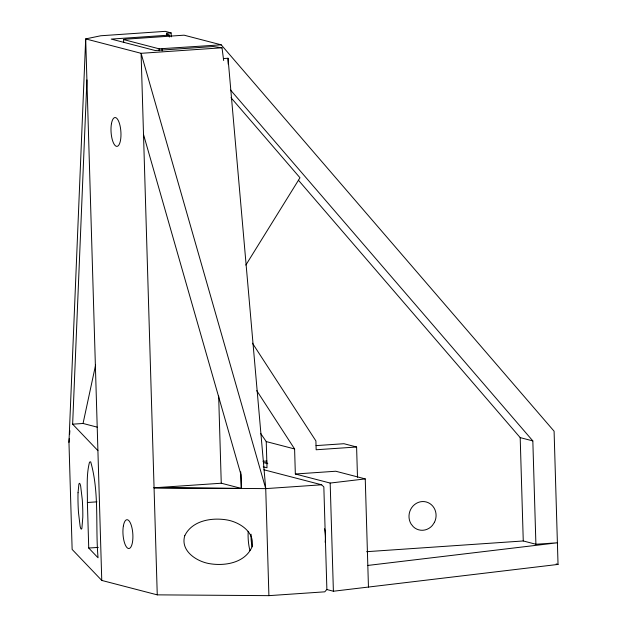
<?xml version="1.0" encoding="UTF-8"?>
<svg xmlns="http://www.w3.org/2000/svg" width="627" height="627" viewBox="0 0 627 627"><rect width="100%" height="100%" fill="white"/><g stroke="black" fill="none" stroke-linecap="round" stroke-linejoin="round"><path stroke-width="0.94" d="M263.881 469.78L321.62 484.796L323.838 486.928L326.879 589.404L324.794 591.825L268.905 595.65L157.259 594.858L101.762 580.43L72.136 549.424L68.962 442.396L85.687 38.905L100.767 35.763L165.262 31.35L171.14 32.91L171.257 36.828M97.906 450.625L72.638 424.181L86.91 79.935M171.14 32.91L166.719 33.215L166.649 34.43L169.29 35.112L169.345 37.071M68.962 442.396L69.268 438.5M69.573 434.597L69.871 430.694M72.638 424.181L83.054 423.468L95.586 365.079M245.847 265.072L299.988 177.762L230.979 97.671M123.691 42.518L123.605 39.579L124.961 39.227L184.079 35.183L221.213 44.838L554.088 431.204L558.038 564.418L333.392 591.237L326.785 589.521M256.725 390.613L294.596 448.956L295.341 474.004L330.178 483.064L365.251 478.903L368.457 587.076M367.822 565.436L557.395 542.786L535.905 544.26L523.263 540.968L366.654 551.689M169.29 35.112L111.253 39.086L155.175 50.513L213.219 46.539L222.013 47.785L223.667 60.513M123.605 39.579L159.156 48.828L221.213 44.838M222.013 47.785L141.091 53.311L85.687 38.905L101.762 580.43M223.604 58.554L228.024 58.248L265.73 488.621L268.905 595.65M316.032 445.617L343.957 443.712L356.598 446.996L357.492 477.249M356.598 446.996L316.157 449.763L315.898 440.93L252.454 343.181M263.05 461.292L266.953 461.025M267.024 462.577L264.108 462.781L267.792 463.737M295.341 474.004L335.774 471.238L365.251 478.903M321.62 484.796L265.73 488.621L153.983 487.806L221.347 483.229M153.983 487.806L241.387 488.441L240.729 471.849M87.388 502.501C87.529 489.084 86.111 475.227 89.528 462.115L90.688 461.825C99.56 492.744 95.28 526.092 98.047 557.787L88.736 548.045L87.388 502.501L96.95 501.843M88.736 548.045L98.298 547.395M298.444 180.239L520.191 437.622L532.832 440.906L535.905 544.26M260.707 433.516L266.232 441.58L294.596 448.956M263.277 466.801L267.008 467.773L266.232 441.58M83.054 423.468L97.193 427.144M556.157 563.932L558.038 564.418M241.387 488.441L221.253 483.205L218.666 396.084M230.579 90.084L532.832 440.906M265.73 488.621L141.091 53.311L157.259 594.858M143.497 134.437L240.987 474.772L241.277 488.449M520.191 437.622L523.263 540.968M330.178 483.064L333.392 591.237M228.024 58.248L228.197 64.126M166.719 33.215L166.782 35.175M162.095 48.882L162.158 50.842M159.156 48.828L159.219 50.787M324.606 528.733A14.437 4.906 86.1 0 1 325.154 542.292M249.93 550.569A22.909 7.79 86.1 0 1 248.214 531.32M252.328 546.901A14.437 4.906 86.1 0 1 251.098 534.235M78.038 492.72L77.983 495.252A22.258 2.108 87.7 0 0 78.5 512.682L80.131 526.319A24.367 2.304 87.7 0 0 81.91 528.185L82.803 517.181A22.258 2.108 87.7 0 0 82.286 499.75L80.664 486.113A24.367 2.304 87.7 0 0 78.877 484.248L78.038 492.72M184.785 535.662C180.051 550.937 196.823 561.721 209.92 563.72C224.921 566.15 244.256 562.936 251.537 547.92C256.271 532.636 239.498 521.86 226.402 519.854C211.401 517.432 192.066 520.637 184.785 535.662M434.48 522.283L432.418 525.402A14.437 13.488 -75.4 0 1 413.264 526.711L411.022 523.89A14.437 13.488 -75.4 0 1 422.112 501.569A14.437 13.488 -75.4 0 1 434.48 522.283M111.457 123.676A14.437 4.906 86.1 0 0 116.41 146.318A14.437 4.906 86.1 0 0 120.086 125.917A14.437 4.906 86.1 0 0 111.457 123.676M123.394 525.834A14.437 4.906 86.1 0 0 128.347 548.476A14.437 4.906 86.1 0 0 132.015 528.075A14.437 4.906 86.1 0 0 123.394 525.834"/></g></svg>
